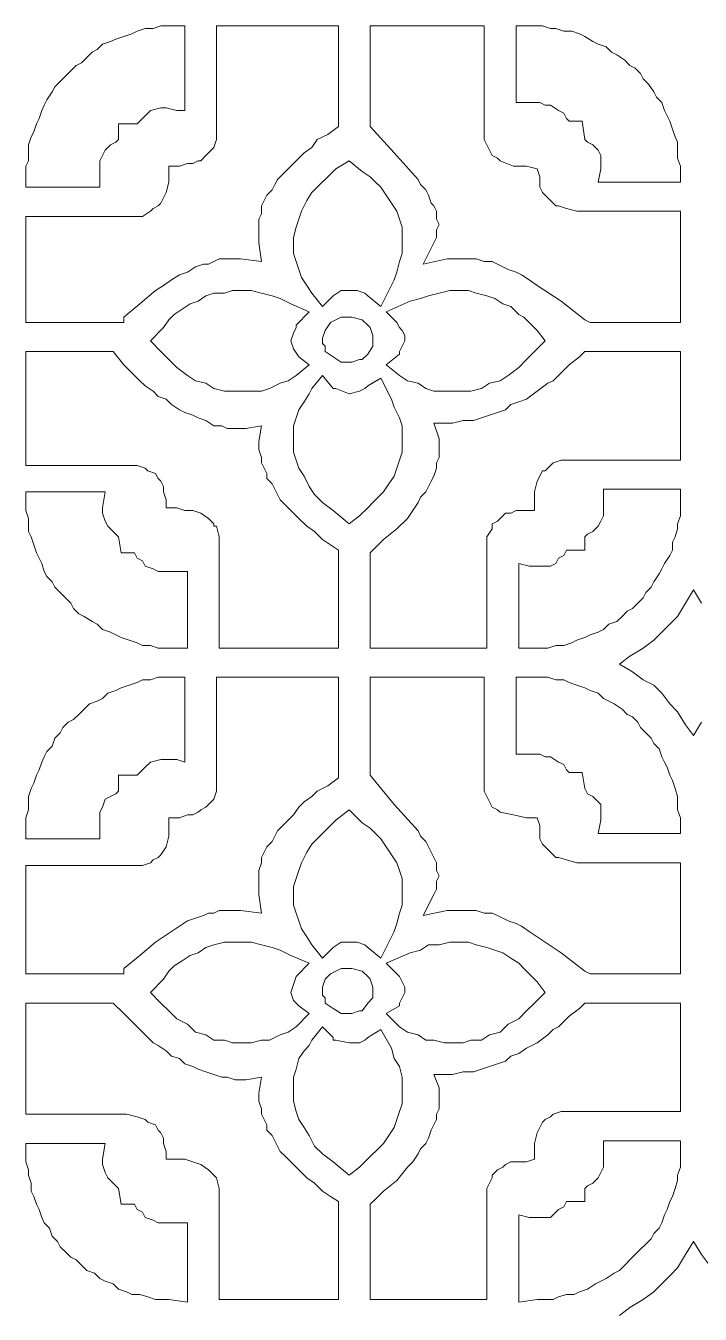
# Model space of a CAD drawing. Extents: x -66030 to 95157, y -13132 to 45879.
# Drawn here: x 32667 to 33661, y 26358 to 28258 of the extents above; entities that cross this region are included whole.
import ezdxf

# ---------------------------------------------------------------- set-up
doc = ezdxf.new("R2010")
doc.units = 0
doc.header["$LTSCALE"] = 100
doc.header["$MEASUREMENT"] = 0
doc.layers.get('0').update_dxf_attribs({"linetype": 'CONTINUOUS'})

msp = doc.modelspace()

# ---------------------------------------------------------------- linework, layer by layer
at = {"lineweight": 0}
for points in [[(32666.6, 27977), (32838.4, 27977), (32850.2, 27984.8), (32854.1, 27988.7), (32861.9, 27992.6), (32865.8, 27996.5), (32873.6, 28012.2), (32877.5, 28027.8), (32877.5, 28039.5), (32877.5, 28051.2), (32893.1, 28051.2), (32904.8, 28055.1), (32912.7, 28055.1), (32920.5, 28059), (32924.4, 28059), (32932.2, 28066.8), (32940, 28074.7), (32943.9, 28078.6), (32947.8, 28090.3), (32947.8, 28105.9), (32947.8, 28258.2), (33127.5, 28258.2), (33127.5, 28109.8), (33111.9, 28098.1), (33096.2, 28090.3), (33088.4, 28078.6), (33076.7, 28070.7), (33068.9, 28062.9), (33061.1, 28055.1), (33053.3, 28047.3), (33045.5, 28039.5), (33037.6, 28031.7), (33033.7, 28023.9), (33029.8, 28016.1), (33022, 28008.3), (33018.1, 28000.4), (33014.2, 27992.6), (33014.2, 27980.9), (33010.3, 27973.1), (33010.3, 27965.3), (33010.3, 27957.5), (33010.3, 27949.7), (33010.3, 27941.9), (33010.3, 27937.9), (33014.2, 27910.6), (32983, 27914.5), (32975.2, 27914.5), (32967.3, 27914.5), (32959.5, 27914.5), (32951.7, 27914.5), (32943.9, 27910.6), (32936.1, 27906.7), (32928.3, 27906.7), (32916.6, 27902.8), (32904.8, 27895), (32893.1, 27891.1), (32881.4, 27883.3), (32869.7, 27875.4), (32858, 27867.6), (32834.5, 27848.1), (32811.1, 27828.6), (32811.1, 27820.8), (32666.6, 27820.8), (32666.6, 27977)], [(32666.6, 28039.5), (32666.6, 28051.2), (32670.5, 28059), (32670.5, 28070.7), (32670.5, 28082.5), (32674.4, 28094.2), (32678.3, 28102), (32682.2, 28113.7), (32686.1, 28121.5), (32690, 28133.2), (32693.9, 28141.1), (32697.8, 28148.9), (32705.6, 28160.6), (32709.5, 28168.4), (32717.4, 28176.2), (32725.2, 28184), (32733, 28191.8), (32740.8, 28199.6), (32748.6, 28203.6), (32756.4, 28211.4), (32764.2, 28219.2), (32772, 28223.1), (32779.9, 28230.9), (32791.6, 28234.8), (32799.4, 28238.7), (32811.1, 28242.6), (32822.8, 28246.5), (32830.6, 28250.4), (32842.4, 28254.3), (32854.1, 28254.3), (32865.8, 28258.2), (32873.6, 28258.2), (32900.9, 28258.2), (32900.9, 28133.2), (32889.2, 28133.2), (32873.6, 28137.1), (32869.7, 28137.1), (32865.8, 28137.1), (32850.2, 28133.2), (32842.4, 28125.4), (32834.5, 28117.6), (32830.6, 28113.7), (32803.3, 28113.7), (32803.3, 28090.3), (32799.4, 28086.4), (32791.6, 28082.5), (32783.8, 28074.7), (32779.9, 28066.8), (32775.9, 28059), (32775.9, 28051.2), (32775.9, 28035.6), (32775.9, 28020), (32666.6, 28020), (32666.6, 28039.5)], [(33631.4, 27820.8), (33498.6, 27820.8), (33490.7, 27824.7), (33455.6, 27852), (33420.4, 27875.4), (33408.7, 27883.3), (33397, 27891.1), (33389.2, 27895), (33377.5, 27898.9), (33369.7, 27902.8), (33361.8, 27906.7), (33354, 27910.6), (33342.3, 27910.6), (33330.6, 27914.5), (33318.9, 27914.5), (33303.3, 27914.5), (33287.6, 27914.5), (33252.5, 27906.7), (33268.1, 27937.9), (33272, 27945.8), (33272, 27957.5), (33275.9, 27965.3), (33272, 27973.1), (33272, 27984.8), (33268.1, 27992.6), (33264.2, 27996.5), (33260.3, 28008.3), (33256.4, 28016.1), (33248.6, 28023.9), (33244.7, 28031.7), (33209.5, 28070.7), (33174.4, 28109.8), (33174.4, 28258.2), (33342.3, 28258.2), (33342.3, 28090.3), (33346.2, 28082.5), (33350.1, 28074.7), (33354, 28066.8), (33361.8, 28062.9), (33365.7, 28059), (33385.3, 28051.2), (33404.8, 28051.2), (33420.4, 28047.3), (33424.3, 28035.6), (33424.3, 28027.8), (33424.3, 28020), (33428.2, 28012.2), (33432.2, 28008.3), (33440, 28000.4), (33447.8, 27992.6), (33451.7, 27992.6), (33463.4, 27988.7), (33479, 27984.8), (33631.4, 27984.8), (33631.4, 27820.8)], [(33631.4, 28027.8), (33510.3, 28027.8), (33514.2, 28047.3), (33514.2, 28059), (33514.2, 28066.8), (33510.3, 28074.7), (33502.5, 28082.5), (33494.6, 28086.4), (33490.7, 28090.3), (33486.8, 28117.6), (33467.3, 28117.6), (33463.4, 28121.5), (33459.5, 28129.3), (33451.7, 28133.2), (33440, 28141.1), (33432.2, 28141.1), (33424.3, 28145), (33404.8, 28145), (33389.2, 28145), (33389.2, 28258.2), (33416.5, 28258.2), (33428.2, 28258.2), (33440, 28254.3), (33447.8, 28254.3), (33459.5, 28250.4), (33471.2, 28250.4), (33482.9, 28246.5), (33490.7, 28242.6), (33502.5, 28234.8), (33510.3, 28230.9), (33522, 28227), (33529.8, 28219.2), (33537.6, 28215.3), (33549.3, 28207.5), (33557.1, 28199.6), (33565, 28195.7), (33572.8, 28187.9), (33576.7, 28180.1), (33584.5, 28172.3), (33592.3, 28160.6), (33596.2, 28152.8), (33604, 28145), (33607.9, 28133.2), (33611.8, 28125.4), (33615.7, 28117.6), (33619.6, 28105.9), (33623.5, 28094.2), (33627.4, 28086.4), (33627.4, 28074.7), (33627.4, 28062.9), (33631.4, 28051.2), (33631.4, 28027.8)], [(33143.1, 28059), (33162.6, 28043.4), (33174.4, 28035.6), (33182.2, 28027.8), (33190, 28020), (33197.8, 28008.3), (33205.6, 27996.5), (33213.4, 27984.8), (33217.3, 27973.1), (33221.2, 27961.4), (33221.2, 27949.7), (33221.2, 27934), (33221.2, 27922.3), (33217.3, 27910.6), (33213.4, 27895), (33209.5, 27883.3), (33201.7, 27867.6), (33190, 27844.2), (33170.5, 27859.8), (33166.5, 27863.7), (33154.8, 27867.6), (33143.1, 27867.6), (33131.4, 27867.6), (33119.7, 27859.8), (33104, 27844.2), (33088.4, 27863.7), (33080.6, 27875.4), (33072.8, 27887.2), (33068.9, 27898.9), (33065, 27910.6), (33061.1, 27922.3), (33061.1, 27934), (33061.1, 27945.8), (33065, 27961.4), (33068.9, 27973.1), (33072.8, 27984.8), (33080.6, 28000.4), (33088.4, 28012.2), (33100.1, 28023.9), (33111.9, 28035.6), (33123.6, 28047.3), (33143.1, 28059)], [(32850.2, 27793.4), (32869.7, 27813), (32877.5, 27824.7), (32885.3, 27832.5), (32897, 27840.3), (32908.8, 27848.1), (32920.5, 27852), (32932.2, 27859.8), (32943.9, 27863.7), (32959.5, 27863.7), (32971.2, 27867.6), (32986.9, 27867.6), (32998.6, 27867.6), (33014.2, 27863.7), (33029.8, 27859.8), (33041.6, 27855.9), (33057.2, 27848.1), (33084.5, 27836.4), (33065, 27816.9), (33065, 27813), (33061.1, 27805.1), (33057.2, 27793.4), (33061.1, 27781.7), (33068.9, 27770), (33084.5, 27758.3), (33065, 27742.6), (33053.3, 27734.8), (33041.6, 27730.9), (33025.9, 27723.1), (33014.2, 27719.2), (32998.6, 27719.2), (32986.9, 27719.2), (32971.2, 27719.2), (32959.5, 27719.2), (32943.9, 27723.1), (32932.2, 27730.9), (32916.6, 27734.8), (32904.8, 27742.6), (32889.2, 27754.4), (32877.5, 27766.1), (32865.8, 27777.8), (32850.2, 27793.4)], [(33432.2, 27793.4), (33416.5, 27777.8), (33404.8, 27766.1), (33393.1, 27754.4), (33377.5, 27742.6), (33365.7, 27734.8), (33350.1, 27730.9), (33338.4, 27723.1), (33322.8, 27719.2), (33311.1, 27719.2), (33295.4, 27719.2), (33283.7, 27719.2), (33268.1, 27719.2), (33256.4, 27723.1), (33244.7, 27730.9), (33229, 27734.8), (33217.3, 27742.6), (33197.8, 27758.3), (33217.3, 27773.9), (33217.3, 27773.9), (33217.3, 27777.8), (33221.2, 27785.6), (33225.1, 27793.4), (33225.1, 27801.2), (33221.2, 27809), (33217.3, 27813), (33213.4, 27820.8), (33197.8, 27836.4), (33232.9, 27852), (33248.6, 27855.9), (33260.3, 27859.8), (33275.9, 27863.7), (33291.5, 27867.6), (33303.3, 27867.6), (33318.9, 27867.6), (33330.6, 27863.7), (33346.2, 27859.8), (33357.9, 27855.9), (33369.7, 27848.1), (33381.4, 27844.2), (33393.1, 27832.5), (33400.9, 27828.6), (33408.7, 27820.8), (33420.4, 27809), (33432.2, 27793.4)], [(33104, 27797.3), (33104, 27797.3), (33108, 27809), (33115.8, 27820.8), (33123.6, 27824.7), (33131.4, 27828.6), (33139.2, 27828.6), (33147, 27828.6), (33147, 27828.6), (33162.6, 27824.7), (33170.5, 27816.9), (33174.4, 27813), (33178.3, 27801.2), (33178.3, 27789.5), (33178.3, 27785.6), (33170.5, 27773.9), (33162.6, 27766.1), (33158.7, 27766.1), (33147, 27762.2), (33135.3, 27762.2), (33131.4, 27762.2), (33119.7, 27770), (33108, 27777.8), (33108, 27785.6), (33104, 27789.5), (33104, 27793.4), (33104, 27797.3)], [(33127.5, 27340.3), (32951.7, 27340.3), (32951.7, 27504.4), (32947.8, 27520), (32943.9, 27520), (32943.9, 27523.9), (32936.1, 27531.7), (32924.4, 27539.5), (32912.7, 27543.4), (32900.9, 27543.4), (32889.2, 27547.3), (32873.6, 27547.3), (32873.6, 27559.1), (32869.7, 27570.8), (32869.7, 27578.6), (32865.8, 27586.4), (32861.9, 27590.3), (32858, 27598.1), (32846.3, 27602), (32842.4, 27605.9), (32830.6, 27609.8), (32815, 27609.8), (32666.6, 27609.8), (32666.6, 27777.8), (32795.5, 27777.8), (32811.1, 27758.3), (32822.8, 27746.6), (32834.5, 27734.8), (32842.4, 27727), (32854.1, 27719.2), (32861.9, 27711.4), (32873.6, 27707.5), (32881.4, 27699.7), (32893.1, 27691.9), (32900.9, 27688), (32912.7, 27684.1), (32920.5, 27680.2), (32932.2, 27676.2), (32943.9, 27668.4), (32955.6, 27668.4), (32963.4, 27664.5), (32975.2, 27664.5), (32983, 27664.5), (32990.8, 27664.5), (33014.2, 27668.4), (33010.3, 27645), (33010.3, 27633.3), (33014.2, 27621.6), (33014.2, 27613.7), (33018.1, 27605.9), (33022, 27598.1), (33022, 27590.3), (33029.8, 27582.5), (33033.7, 27574.7), (33037.6, 27566.9), (33041.6, 27559.1), (33049.4, 27551.3), (33057.2, 27543.4), (33068.9, 27531.7), (33080.6, 27520), (33092.3, 27512.2), (33104, 27500.5), (33115.8, 27492.7), (33127.5, 27484.9), (33127.5, 27340.3)], [(33346.2, 27340.3), (33174.4, 27340.3), (33174.4, 27480.9), (33182.2, 27488.8), (33193.9, 27500.5), (33213.4, 27516.1), (33229, 27531.7), (33236.9, 27543.4), (33244.7, 27555.2), (33248.6, 27563), (33256.4, 27570.8), (33260.3, 27578.6), (33264.2, 27586.4), (33268.1, 27594.2), (33272, 27605.9), (33272, 27613.7), (33275.9, 27621.6), (33275.9, 27629.4), (33275.9, 27633.3), (33275.9, 27645), (33275.9, 27648.9), (33268.1, 27672.3), (33295.4, 27672.3), (33311.1, 27676.2), (33326.7, 27676.2), (33338.4, 27680.2), (33350.1, 27684.1), (33361.8, 27688), (33373.6, 27691.9), (33381.4, 27699.7), (33393.1, 27703.6), (33404.8, 27707.5), (33420.4, 27719.2), (33436.1, 27730.9), (33443.9, 27734.8), (33451.7, 27742.6), (33467.3, 27758.3), (33482.9, 27770), (33490.7, 27777.8), (33631.4, 27777.8), (33631.4, 27617.7), (33455.6, 27617.7), (33443.9, 27613.7), (33440, 27609.8), (33432.2, 27602), (33428.2, 27602), (33420.4, 27586.4), (33416.5, 27570.8), (33416.5, 27559.1), (33416.5, 27543.4), (33404.8, 27543.4), (33389.2, 27543.4), (33381.4, 27539.5), (33373.6, 27539.5), (33369.7, 27535.6), (33361.8, 27527.8), (33354, 27523.9), (33354, 27516.1), (33346.2, 27504.4), (33346.2, 27492.7), (33346.2, 27340.3)], [(33143.1, 27523.9), (33119.7, 27543.4), (33104, 27555.2), (33092.3, 27566.9), (33084.5, 27578.6), (33076.7, 27594.2), (33068.9, 27605.9), (33065, 27617.7), (33061.1, 27629.4), (33061.1, 27645), (33061.1, 27656.7), (33061.1, 27668.4), (33065, 27680.2), (33068.9, 27691.9), (33076.7, 27703.6), (33084.5, 27715.3), (33088.4, 27723.1), (33104, 27742.6), (33119.7, 27723.1), (33119.7, 27723.1), (33123.6, 27723.1), (33143.1, 27715.3), (33158.7, 27719.2), (33166.5, 27723.1), (33170.5, 27727), (33190, 27738.7), (33205.6, 27707.5), (33209.5, 27695.8), (33217.3, 27680.2), (33221.2, 27668.4), (33221.2, 27656.7), (33221.2, 27641.1), (33221.2, 27629.4), (33217.3, 27617.7), (33213.4, 27605.9), (33209.5, 27594.2), (33201.7, 27582.5), (33193.9, 27570.8), (33186.1, 27563), (33178.3, 27555.2), (33170.5, 27547.3), (33158.7, 27535.6), (33143.1, 27523.9)], [(33416.5, 27340.3), (33393.1, 27340.3), (33393.1, 27465.3), (33408.7, 27461.4), (33420.4, 27461.4), (33432.2, 27461.4), (33440, 27461.4), (33447.8, 27465.3), (33451.7, 27473.1), (33459.5, 27477), (33463.4, 27484.9), (33490.7, 27484.9), (33490.7, 27504.4), (33494.6, 27508.3), (33502.5, 27512.2), (33510.3, 27520), (33514.2, 27527.8), (33518.1, 27535.6), (33518.1, 27543.4), (33518.1, 27559.1), (33518.1, 27574.7), (33631.4, 27574.7), (33631.4, 27547.3), (33631.4, 27535.6), (33627.4, 27523.9), (33627.4, 27516.1), (33623.5, 27504.4), (33619.6, 27496.6), (33619.6, 27484.9), (33615.7, 27477), (33607.9, 27465.3), (33604, 27457.5), (33600.1, 27449.7), (33592.3, 27438), (33588.4, 27430.2), (33580.6, 27422.4), (33576.7, 27414.5), (33568.9, 27406.7), (33561, 27398.9), (33553.2, 27395), (33545.4, 27387.2), (33537.6, 27379.4), (33525.9, 27375.5), (33518.1, 27367.7), (33510.3, 27363.8), (33498.6, 27359.9), (33490.7, 27356), (33479, 27352), (33471.2, 27348.1), (33459.5, 27344.2), (33447.8, 27344.2), (33436.1, 27340.3), (33428.2, 27340.3), (33416.5, 27340.3)], [(32904.8, 27340.3), (32881.4, 27340.3), (32869.7, 27340.3), (32861.9, 27340.3), (32850.2, 27344.2), (32838.4, 27344.2), (32830.6, 27348.1), (32818.9, 27352), (32807.2, 27356), (32799.4, 27359.9), (32791.6, 27363.8), (32779.9, 27367.7), (32772, 27375.5), (32764.2, 27379.4), (32752.5, 27387.2), (32744.7, 27391.1), (32736.9, 27398.9), (32733, 27406.7), (32725.2, 27414.5), (32717.4, 27422.4), (32709.5, 27430.2), (32705.6, 27438), (32697.8, 27445.8), (32693.9, 27453.6), (32690, 27465.3), (32686.1, 27473.1), (32682.2, 27480.9), (32678.3, 27492.7), (32674.4, 27504.4), (32670.5, 27512.2), (32670.5, 27523.9), (32670.5, 27531.7), (32666.6, 27543.4), (32666.6, 27570.8), (32783.8, 27570.8), (32779.9, 27547.3), (32779.9, 27539.5), (32783.8, 27527.8), (32787.7, 27520), (32791.6, 27516.1), (32799.4, 27508.3), (32803.3, 27504.4), (32807.2, 27480.9), (32826.7, 27480.9), (32830.6, 27473.1), (32838.4, 27469.2), (32842.4, 27461.4), (32854.1, 27457.5), (32861.9, 27453.6), (32873.6, 27453.6), (32889.2, 27453.6), (32904.8, 27453.6), (32904.8, 27340.3)], [(33662.6, 27231), (33650.9, 27211.4), (33639.2, 27227.1), (33627.4, 27246.6), (33615.7, 27258.3), (33604, 27273.9), (33592.3, 27285.6), (33576.7, 27293.5), (33561, 27305.2), (33541.5, 27316.9), (33557.1, 27328.6), (33576.7, 27340.3), (33592.3, 27352), (33604, 27363.8), (33615.7, 27375.5), (33627.4, 27387.2), (33639.2, 27406.7), (33650.9, 27426.3)], [(33650.9, 27426.3), (33662.6, 27406.7)], [(32666.6, 27020), (32838.4, 27020), (32850.2, 27023.9), (32854.1, 27027.9), (32861.9, 27031.8), (32865.8, 27035.7), (32873.6, 27047.4), (32877.5, 27063), (32877.5, 27078.6), (32877.5, 27090.3), (32893.1, 27090.3), (32904.8, 27094.3), (32912.7, 27094.3), (32920.5, 27098.2), (32924.4, 27102.1), (32932.2, 27106), (32940, 27113.8), (32943.9, 27117.7), (32947.8, 27129.4), (32947.8, 27145), (32947.8, 27297.4), (33127.5, 27297.4), (33127.5, 27148.9), (33111.9, 27137.2), (33096.2, 27129.4), (33088.4, 27121.6), (33076.7, 27113.8), (33068.9, 27106), (33061.1, 27094.3), (33053.3, 27086.4), (33045.5, 27078.6), (33037.6, 27070.8), (33033.7, 27063), (33029.8, 27055.2), (33022, 27047.4), (33018.1, 27039.6), (33014.2, 27031.8), (33014.2, 27023.9), (33010.3, 27012.2), (33010.3, 27004.4), (33010.3, 26996.6), (33010.3, 26988.8), (33010.3, 26981), (33010.3, 26977.1), (33014.2, 26949.7), (32983, 26953.6), (32975.2, 26953.6), (32967.3, 26953.6), (32959.5, 26953.6), (32951.7, 26953.6), (32943.9, 26949.7), (32936.1, 26949.7), (32928.3, 26945.8), (32916.6, 26941.9), (32904.8, 26938), (32893.1, 26930.2), (32881.4, 26922.4), (32869.7, 26914.6), (32858, 26906.8), (32834.5, 26887.2), (32811.1, 26867.7), (32811.1, 26859.9), (32666.6, 26859.9), (32666.6, 27020)], [(32666.6, 27078.6), (32666.6, 27090.3), (32670.5, 27102.1), (32670.5, 27109.9), (32670.5, 27121.6), (32674.4, 27133.3), (32678.3, 27141.1), (32682.2, 27152.8), (32686.1, 27160.7), (32690, 27172.4), (32693.9, 27180.2), (32697.8, 27188), (32705.6, 27195.8), (32709.5, 27207.5), (32717.4, 27215.3), (32721.3, 27223.2), (32729.1, 27231), (32736.9, 27234.9), (32744.7, 27242.7), (32752.5, 27250.5), (32760.3, 27258.3), (32772, 27262.2), (32779.9, 27266.1), (32787.7, 27273.9), (32799.4, 27277.8), (32807.2, 27281.7), (32818.9, 27285.6), (32830.6, 27289.6), (32838.4, 27293.5), (32850.2, 27293.5), (32861.9, 27297.4), (32873.6, 27297.4), (32881.4, 27297.4), (32900.9, 27297.4), (32900.9, 27172.4), (32889.2, 27176.3), (32873.6, 27176.3), (32869.7, 27176.3), (32865.8, 27176.3), (32850.2, 27172.4), (32842.4, 27164.6), (32834.5, 27156.8), (32830.6, 27152.8), (32803.3, 27152.8), (32803.3, 27129.4), (32799.4, 27125.5), (32791.6, 27121.6), (32783.8, 27117.7), (32779.9, 27106), (32775.9, 27098.2), (32775.9, 27090.3), (32775.9, 27074.7), (32775.9, 27059.1), (32666.6, 27059.1), (32666.6, 27078.6)], [(33631.4, 26859.9), (33498.6, 26859.9), (33490.7, 26863.8), (33455.6, 26891.1), (33420.4, 26914.6), (33408.7, 26922.4), (33397, 26930.2), (33389.2, 26934.1), (33377.5, 26938), (33369.7, 26941.9), (33361.8, 26945.8), (33354, 26949.7), (33342.3, 26949.7), (33330.6, 26953.6), (33318.9, 26953.6), (33303.3, 26953.6), (33287.6, 26953.6), (33252.5, 26945.8), (33268.1, 26977.1), (33272, 26984.9), (33272, 26996.6), (33275.9, 27004.4), (33272, 27012.2), (33272, 27023.9), (33268.1, 27031.8), (33264.2, 27039.6), (33260.3, 27047.4), (33256.4, 27055.2), (33248.6, 27063), (33244.7, 27070.8), (33209.5, 27109.9), (33174.4, 27152.8), (33174.4, 27297.4), (33342.3, 27297.4), (33342.3, 27129.4), (33346.2, 27121.6), (33350.1, 27113.8), (33354, 27106), (33361.8, 27102.1), (33365.7, 27098.2), (33385.3, 27094.3), (33404.8, 27090.3), (33420.4, 27090.3), (33424.3, 27078.6), (33424.3, 27066.9), (33424.3, 27059.1), (33428.2, 27051.3), (33432.2, 27047.4), (33440, 27039.6), (33447.8, 27031.8), (33451.7, 27031.8), (33463.4, 27027.9), (33479, 27023.9), (33631.4, 27023.9), (33631.4, 26859.9)], [(33631.4, 27066.9), (33510.3, 27066.9), (33514.2, 27086.4), (33514.2, 27098.2), (33514.2, 27109.9), (33510.3, 27113.8), (33502.5, 27121.6), (33494.6, 27125.5), (33490.7, 27133.3), (33486.8, 27156.8), (33467.3, 27156.8), (33463.4, 27160.7), (33459.5, 27168.5), (33451.7, 27172.4), (33440, 27180.2), (33432.2, 27180.2), (33424.3, 27184.1), (33404.8, 27184.1), (33389.2, 27184.1), (33389.2, 27297.4), (33416.5, 27297.4), (33428.2, 27297.4), (33436.1, 27297.4), (33447.8, 27293.5), (33459.5, 27293.5), (33467.3, 27289.6), (33479, 27285.6), (33490.7, 27281.7), (33498.6, 27277.8), (33510.3, 27273.9), (33518.1, 27266.1), (33525.9, 27262.2), (33533.7, 27258.3), (33545.4, 27250.5), (33553.2, 27242.7), (33561, 27238.8), (33568.9, 27231), (33572.8, 27223.2), (33580.6, 27215.3), (33588.4, 27207.5), (33592.3, 27199.7), (33600.1, 27191.9), (33604, 27180.2), (33607.9, 27172.4), (33611.8, 27164.6), (33615.7, 27152.8), (33619.6, 27145), (33623.5, 27133.3), (33627.4, 27121.6), (33627.4, 27113.8), (33627.4, 27102.1), (33631.4, 27090.3), (33631.4, 27066.9)], [(33143.1, 27102.1), (33162.6, 27082.5), (33174.4, 27074.7), (33182.2, 27066.9), (33190, 27059.1), (33197.8, 27047.4), (33205.6, 27035.7), (33213.4, 27023.9), (33217.3, 27012.2), (33221.2, 27000.5), (33221.2, 26988.8), (33221.2, 26977.1), (33221.2, 26961.5), (33217.3, 26949.7), (33213.4, 26934.1), (33209.5, 26922.4), (33201.7, 26906.8), (33190, 26883.3), (33170.5, 26899), (33166.5, 26902.9), (33154.8, 26906.8), (33143.1, 26906.8), (33131.4, 26906.8), (33119.7, 26899), (33104, 26883.3), (33088.4, 26902.9), (33080.6, 26914.6), (33072.8, 26926.3), (33068.9, 26938), (33065, 26949.7), (33061.1, 26961.5), (33061.1, 26973.2), (33061.1, 26988.8), (33065, 27000.5), (33068.9, 27012.2), (33072.8, 27023.9), (33080.6, 27039.6), (33088.4, 27051.3), (33100.1, 27063), (33111.9, 27074.7), (33123.6, 27086.4), (33143.1, 27102.1)], [(32850.2, 26832.6), (32869.7, 26852.1), (32877.5, 26863.8), (32885.3, 26871.6), (32897, 26879.4), (32908.8, 26887.2), (32920.5, 26891.1), (32932.2, 26899), (32943.9, 26902.9), (32959.5, 26906.8), (32971.2, 26906.8), (32986.9, 26906.8), (32998.6, 26906.8), (33014.2, 26902.9), (33029.8, 26899), (33041.6, 26895.1), (33057.2, 26887.2), (33084.5, 26875.5), (33065, 26856), (33065, 26856), (33061.1, 26844.3), (33057.2, 26832.6), (33061.1, 26820.8), (33068.9, 26813), (33084.5, 26801.3), (33065, 26781.8), (33053.3, 26774), (33041.6, 26770.1), (33025.9, 26762.2), (33014.2, 26762.2), (32998.6, 26758.3), (32986.9, 26758.3), (32971.2, 26758.3), (32959.5, 26762.2), (32943.9, 26762.2), (32932.2, 26770.1), (32916.6, 26774), (32904.8, 26785.7), (32889.2, 26793.5), (32877.5, 26805.2), (32865.8, 26816.9), (32850.2, 26832.6)], [(33432.2, 26832.6), (33416.5, 26816.9), (33404.8, 26805.2), (33393.1, 26793.5), (33377.5, 26785.7), (33365.7, 26774), (33350.1, 26770.1), (33338.4, 26762.2), (33322.8, 26762.2), (33311.1, 26758.3), (33295.4, 26758.3), (33283.7, 26758.3), (33268.1, 26762.2), (33256.4, 26762.2), (33244.7, 26770.1), (33229, 26774), (33217.3, 26781.8), (33197.8, 26801.3), (33217.3, 26813), (33217.3, 26813), (33217.3, 26816.9), (33221.2, 26824.7), (33225.1, 26832.6), (33225.1, 26840.4), (33221.2, 26848.2), (33217.3, 26856), (33213.4, 26859.9), (33197.8, 26875.5), (33232.9, 26891.1), (33248.6, 26895.1), (33260.3, 26902.9), (33275.9, 26902.9), (33291.5, 26906.8), (33303.3, 26906.8), (33318.9, 26906.8), (33330.6, 26902.9), (33346.2, 26899), (33357.9, 26895.1), (33369.7, 26891.1), (33381.4, 26883.3), (33393.1, 26875.5), (33400.9, 26867.7), (33408.7, 26859.9), (33420.4, 26848.2), (33432.2, 26832.6)], [(33104, 26836.5), (33104, 26840.4), (33108, 26852.1), (33115.8, 26859.9), (33123.6, 26863.8), (33131.4, 26867.7), (33139.2, 26867.7), (33147, 26867.7), (33147, 26867.7), (33162.6, 26863.8), (33170.5, 26856), (33174.4, 26852.1), (33178.3, 26840.4), (33178.3, 26828.7), (33178.3, 26824.7), (33170.5, 26816.9), (33162.6, 26805.2), (33158.7, 26805.2), (33147, 26801.3), (33135.3, 26801.3), (33131.4, 26801.3), (33119.7, 26809.1), (33108, 26816.9), (33108, 26824.7), (33104, 26828.7), (33104, 26832.6), (33104, 26836.5)], [(32666.6, 26816.9), (32795.5, 26816.9), (32811.1, 26801.3), (32822.8, 26789.6), (32834.5, 26777.9), (32842.4, 26770.1), (32854.1, 26758.3), (32861.9, 26754.4), (32873.6, 26746.6), (32881.4, 26738.8), (32893.1, 26734.9), (32900.9, 26727.1), (32912.7, 26723.2), (32920.5, 26719.3), (32932.2, 26715.4), (32943.9, 26711.5), (32955.6, 26707.6), (32963.4, 26707.6), (32975.2, 26703.7), (32983, 26703.7), (32990.8, 26703.7), (33014.2, 26707.6), (33010.3, 26684.1), (33010.3, 26672.4), (33014.2, 26660.7), (33014.2, 26652.9), (33018.1, 26645.1), (33022, 26637.3), (33022, 26629.4), (33029.8, 26621.6), (33033.7, 26613.8), (33037.6, 26606), (33041.6, 26598.2), (33049.4, 26590.4), (33057.2, 26582.6), (33068.9, 26570.9), (33080.6, 26559.1), (33092.3, 26551.3), (33104, 26539.6), (33115.8, 26531.8), (33127.5, 26524), (33127.5, 26379.5), (32951.7, 26379.5), (32951.7, 26543.5), (32947.8, 26559.1), (32943.9, 26563), (32943.9, 26563), (32936.1, 26570.9), (32924.4, 26578.7), (32912.7, 26582.6), (32900.9, 26586.5), (32889.2, 26586.5), (32873.6, 26586.5), (32873.6, 26598.2), (32869.7, 26609.9), (32869.7, 26617.7), (32865.8, 26625.5), (32861.9, 26629.4), (32858, 26637.3), (32846.3, 26641.2), (32842.4, 26645.1), (32830.6, 26649), (32815, 26652.9), (32666.6, 26652.9), (32666.6, 26816.9)], [(33346.2, 26379.5), (33174.4, 26379.5), (33174.4, 26520.1), (33182.2, 26527.9), (33193.9, 26539.6), (33213.4, 26555.2), (33229, 26574.8), (33236.9, 26582.6), (33244.7, 26594.3), (33248.6, 26602.1), (33256.4, 26609.9), (33260.3, 26617.7), (33264.2, 26629.4), (33268.1, 26637.3), (33272, 26645.1), (33272, 26652.9), (33275.9, 26660.7), (33275.9, 26668.5), (33275.9, 26676.3), (33275.9, 26684.1), (33275.9, 26691.9), (33268.1, 26711.5), (33295.4, 26711.5), (33311.1, 26715.4), (33326.7, 26715.4), (33338.4, 26719.3), (33350.1, 26723.2), (33361.8, 26727.1), (33373.6, 26731), (33381.4, 26738.8), (33393.1, 26742.7), (33404.8, 26750.5), (33420.4, 26758.3), (33436.1, 26770.1), (33443.9, 26777.9), (33451.7, 26781.8), (33467.3, 26797.4), (33482.9, 26809.1), (33490.7, 26816.9), (33631.4, 26816.9), (33631.4, 26656.8), (33455.6, 26656.8), (33443.9, 26652.9), (33440, 26649), (33432.2, 26645.1), (33428.2, 26641.2), (33420.4, 26625.5), (33416.5, 26609.9), (33416.5, 26598.2), (33416.5, 26586.5), (33404.8, 26582.6), (33389.2, 26582.6), (33381.4, 26582.6), (33373.6, 26578.7), (33369.7, 26574.8), (33361.8, 26570.9), (33354, 26563), (33354, 26559.1), (33346.2, 26543.5), (33346.2, 26531.8), (33346.2, 26379.5)], [(33143.1, 26563), (33119.7, 26582.6), (33104, 26594.3), (33092.3, 26606), (33084.5, 26621.6), (33076.7, 26633.4), (33068.9, 26645.1), (33065, 26656.8), (33061.1, 26672.4), (33061.1, 26684.1), (33061.1, 26695.8), (33061.1, 26707.6), (33065, 26719.3), (33068.9, 26734.9), (33076.7, 26746.6), (33084.5, 26754.4), (33088.4, 26762.2), (33104, 26781.8), (33119.7, 26766.2), (33119.7, 26762.2), (33123.6, 26762.2), (33143.1, 26758.3), (33158.7, 26758.3), (33166.5, 26762.2), (33170.5, 26766.2), (33190, 26777.9), (33205.6, 26750.5), (33209.5, 26734.9), (33217.3, 26723.2), (33221.2, 26707.6), (33221.2, 26695.8), (33221.2, 26684.1), (33221.2, 26668.5), (33217.3, 26656.8), (33213.4, 26645.1), (33209.5, 26633.4), (33201.7, 26621.6), (33193.9, 26609.9), (33186.1, 26602.1), (33174.4, 26590.4), (33166.5, 26582.6), (33158.7, 26574.8), (33143.1, 26563)], [(32666.6, 26609.9), (32783.8, 26609.9), (32779.9, 26586.5), (32779.9, 26578.7), (32783.8, 26567), (32787.7, 26559.1), (32791.6, 26555.2), (32799.4, 26547.4), (32803.3, 26543.5), (32807.2, 26520.1), (32826.7, 26520.1), (32830.6, 26512.3), (32838.4, 26508.4), (32842.4, 26500.5), (32854.1, 26496.6), (32861.9, 26492.7), (32873.6, 26492.7), (32889.2, 26492.7), (32904.8, 26492.7), (32904.8, 26375.6), (32877.5, 26379.5), (32865.8, 26379.5), (32858, 26379.5), (32846.3, 26383.4), (32834.5, 26387.3), (32822.8, 26387.3), (32815, 26391.2), (32803.3, 26395.1), (32795.5, 26402.9), (32783.8, 26406.8), (32775.9, 26410.7), (32768.1, 26418.5), (32756.4, 26422.4), (32748.6, 26430.2), (32740.8, 26438.1), (32733, 26442), (32725.2, 26449.8), (32717.4, 26457.6), (32713.5, 26465.4), (32705.6, 26473.2), (32701.7, 26484.9), (32693.9, 26492.7), (32690, 26500.5), (32686.1, 26512.3), (32682.2, 26520.1), (32678.3, 26531.8), (32674.4, 26539.6), (32674.4, 26551.3), (32670.5, 26563), (32670.5, 26570.9), (32666.6, 26582.6), (32666.6, 26609.9)], [(33393.1, 26375.6), (33393.1, 26504.5), (33408.7, 26500.5), (33420.4, 26500.5), (33432.2, 26500.5), (33440, 26500.5), (33447.8, 26508.4), (33451.7, 26512.3), (33459.5, 26516.2), (33463.4, 26524), (33490.7, 26524), (33490.7, 26543.5), (33494.6, 26547.4), (33502.5, 26551.3), (33510.3, 26559.1), (33514.2, 26567), (33518.1, 26574.8), (33518.1, 26582.6), (33518.1, 26598.2), (33518.1, 26613.8), (33631.4, 26613.8), (33631.4, 26586.5), (33631.4, 26574.8), (33627.4, 26563), (33627.4, 26555.2), (33623.5, 26543.5), (33619.6, 26531.8), (33615.7, 26524), (33611.8, 26512.3), (33607.9, 26504.5), (33604, 26492.7), (33600.1, 26484.9), (33592.3, 26477.1), (33588.4, 26469.3), (33580.6, 26461.5), (33572.8, 26453.7), (33565, 26445.9), (33557.1, 26438.1), (33549.3, 26430.2), (33541.5, 26422.4), (33533.7, 26418.5), (33522, 26410.7), (33514.2, 26406.8), (33506.4, 26402.9), (33494.6, 26395.1), (33482.9, 26391.2), (33475.1, 26387.3), (33463.4, 26387.3), (33451.7, 26383.4), (33443.9, 26379.5), (33432.2, 26379.5), (33420.4, 26379.5), (33393.1, 26375.6)], [(33541.5, 26356), (33557.1, 26367.7), (33576.7, 26379.5), (33592.3, 26391.2), (33604, 26402.9), (33615.7, 26414.6), (33627.4, 26426.3), (33639.2, 26445.9), (33650.9, 26465.4)], [(33650.9, 26465.4), (33662.6, 26445.9), (33674.3, 26430.2), (33686, 26414.6), (33697.8, 26402.9), (33709.5, 26391.2), (33725.1, 26379.5), (33744.6, 26367.7), (33764.2, 26356)]]:
    msp.add_lwpolyline(points, dxfattribs=at)

doc.saveas('drawing.dxf')
